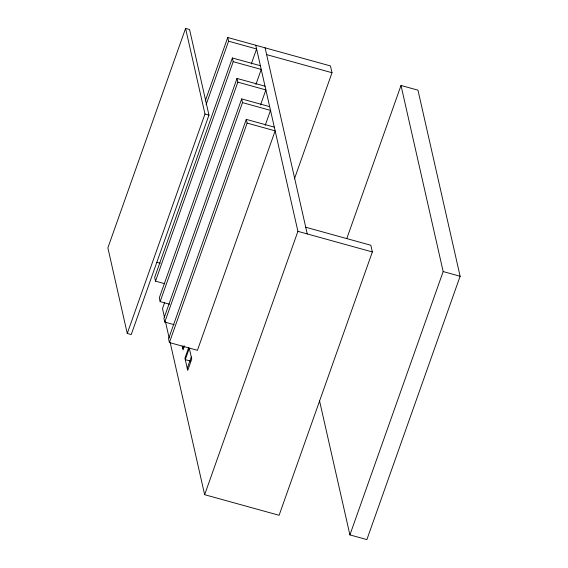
<?xml version="1.0" encoding="UTF-8"?>
<svg xmlns="http://www.w3.org/2000/svg" width="568" height="568" viewBox="0 0 568 568"><rect width="100%" height="100%" fill="white"/><g stroke="black" fill="none" stroke-linecap="round" stroke-linejoin="round"><path stroke-width="0.85" d="M185.587 28.4L107.87 247.861L127.26 333.466L131.236 334.566L208.953 115.105L189.563 29.5L185.587 28.4L204.977 114.005L127.26 333.466M205.275 100.912L227.732 37.488L330.477 65.938L332.01 72.718L294.416 178.899M206.12 104.633L228.577 41.215L227.732 37.488M260.392 65.718L232.369 57.964L154.659 277.425L155.497 281.146L164.841 283.73M155.497 281.146L233.214 61.685L232.369 57.964M265.029 86.187L237.012 78.434L159.296 297.895L160.133 301.615L169.477 304.2M160.133 301.615L237.85 82.154L237.012 78.434M164.55 302.808L162.491 308.601L164.457 317.256M251.276 63.992L256.594 48.969L228.577 41.215M269.665 106.656L241.649 98.903L163.932 318.364L164.777 322.084L174.113 324.669M164.777 322.084L242.486 102.623L241.649 98.903M255.912 84.462L261.23 69.438L233.214 61.685M246.285 119.372L168.568 338.833L169.413 342.554L197.43 350.314L275.146 130.853L247.13 123.093L246.285 119.372L274.301 127.133M169.413 342.554L247.13 123.093M260.549 104.931L265.874 89.914L237.85 82.154M182.74 348.468L183.606 346.026M184.522 345.884L183.073 349.959L182.186 346.026M265.192 125.4L270.51 110.384L242.486 102.623M188.683 347.545L184.934 358.145L187.717 370.428L191.757 359.011L189.307 348.219L185.267 359.636L190.365 361.042M187.248 368.362L191.288 356.945M305.733 227.228L370.84 245.255L372.352 251.951L279.101 515.29L204.65 494.692L297.909 231.339L255.756 45.248M346.835 238.461L401.008 85.47L417.977 90.163L460.13 276.254L366.878 539.6L349.916 534.9L319.521 400.745M349.916 534.9L443.168 271.561L401.008 85.47M266.626 54.62L332.01 72.718M204.977 114.005L208.953 115.105M297.909 231.339L372.352 251.951M443.168 271.561L460.13 276.254M156.803 262.324L160.204 263.261M265.093 47.833L307.252 233.924M165.437 321.587L169.157 338.031M170.144 342.362L204.65 494.692"/></g></svg>
